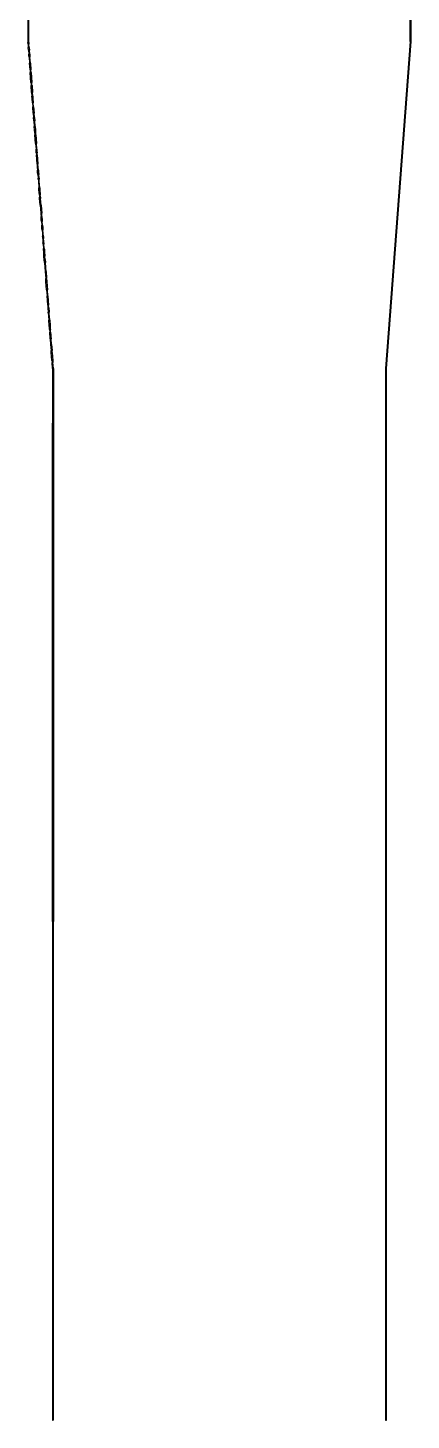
# Model space of a CAD drawing. Header units: metres. Extents: x 2 to 41.4, y 0.9 to 39.
# Drawn here: x 2.025 to 2.377, y 6.113 to 7.39 of the extents above; entities that cross this region are included whole.
import ezdxf

# ---------------------------------------------------------------- set-up
doc = ezdxf.new("R2010")
doc.units = ezdxf.units.M
doc.layers.add('BSA_MATERIAL_SECTION', color=7, linetype='Continuous')

msp = doc.modelspace()

# ---------------------------------------------------------------- linework, layer by layer
at = {"layer": 'BSA_MATERIAL_SECTION'}
for p, q in [((2.3758, 7.3777), (2.3758, 7.4277)), ((2.3766, 7.3777), (2.3766, 7.4277)), ((2.025, 7.4027), (2.025, 7.3777)), ((2.0258, 7.3777), (2.0258, 7.4027)), ((2.025, 7.3777), (2.025, 7.3777)), ((2.025, 7.3777), (2.025, 7.3777)), ((2.025, 7.3776), (2.025, 7.3777)), ((2.025, 7.3776), (2.0251, 7.3767)), ((2.025, 7.3776), (2.025, 7.3776)), ((2.0252, 7.3751), (2.0251, 7.3767)), ((2.0252, 7.3751), (2.0254, 7.3721)), ((2.0256, 7.3697), (2.0254, 7.3721)), ((2.0256, 7.3697), (2.0259, 7.3662)), ((2.0258, 7.3777), (2.0258, 7.3777)), ((2.0258, 7.3777), (2.0258, 7.3776)), ((2.0258, 7.3777), (2.0258, 7.3777)), ((2.0258, 7.3776), (2.0258, 7.3776)), ((2.0259, 7.3767), (2.0258, 7.3776)), ((2.0259, 7.3767), (2.026, 7.3751)), ((2.0262, 7.3721), (2.026, 7.3751)), ((2.0262, 7.3721), (2.0264, 7.3697)), ((2.0267, 7.3662), (2.0264, 7.3697)), ((2.3758, 7.3777), (2.3532, 7.0777)), ((2.354, 7.0777), (2.3766, 7.3777)), ((2.026, 7.3649), (2.0259, 7.3662)), ((2.0261, 7.3634), (2.026, 7.3649)), ((2.0261, 7.3634), (2.0265, 7.3577)), ((2.027, 7.3516), (2.0265, 7.3577)), ((2.0267, 7.3662), (2.0268, 7.3649)), ((2.0268, 7.3649), (2.0269, 7.3634)), ((2.0273, 7.3577), (2.0269, 7.3634)), ((2.0273, 7.3577), (2.0278, 7.3516)), ((2.027, 7.3516), (2.0271, 7.3494)), ((2.0278, 7.3402), (2.0271, 7.3494)), ((2.0279, 7.3494), (2.0278, 7.3516)), ((2.0279, 7.3494), (2.0286, 7.3402)), ((2.0278, 7.3402), (2.028, 7.3386)), ((2.028, 7.3386), (2.0281, 7.3372)), ((2.0285, 7.331), (2.0281, 7.3372)), ((2.0285, 7.331), (2.0288, 7.3277)), ((2.0288, 7.3386), (2.0286, 7.3402)), ((2.0289, 7.3372), (2.0288, 7.3386)), ((2.0289, 7.3372), (2.0293, 7.331)), ((2.0296, 7.3277), (2.0293, 7.331)), ((2.0289, 7.3255), (2.0288, 7.3277)), ((2.0292, 7.3214), (2.0289, 7.3255)), ((2.0292, 7.3214), (2.0295, 7.3177)), ((2.0299, 7.3121), (2.0295, 7.3177)), ((2.0296, 7.3277), (2.0297, 7.3255)), ((2.0297, 7.3255), (2.03, 7.3214)), ((2.0303, 7.3177), (2.03, 7.3214)), ((2.0303, 7.3177), (2.0307, 7.3121)), ((2.0299, 7.3121), (2.0302, 7.3081)), ((2.0305, 7.305), (2.0302, 7.3081)), ((2.0305, 7.305), (2.0309, 7.2996)), ((2.031, 7.3081), (2.0307, 7.3121)), ((2.031, 7.3081), (2.0313, 7.305)), ((2.0317, 7.2996), (2.0313, 7.305)), ((2.0311, 7.2967), (2.0309, 7.2996)), ((2.0313, 7.2936), (2.0311, 7.2967)), ((2.0313, 7.2936), (2.0314, 7.2928)), ((2.0314, 7.2928), (2.0315, 7.292)), ((2.0321, 7.284), (2.0315, 7.292)), ((2.0317, 7.2996), (2.0319, 7.2967)), ((2.0319, 7.2967), (2.0321, 7.2936)), ((2.0322, 7.2928), (2.0321, 7.2936)), ((2.0323, 7.292), (2.0322, 7.2928)), ((2.0323, 7.292), (2.0329, 7.284)), ((2.0321, 7.284), (2.0325, 7.2788)), ((2.0326, 7.2773), (2.0325, 7.2788)), ((2.0333, 7.2788), (2.0329, 7.284)), ((2.0333, 7.2788), (2.0334, 7.2773)), ((2.0327, 7.2756), (2.0326, 7.2773)), ((2.0327, 7.2756), (2.0328, 7.2737)), ((2.0331, 7.2699), (2.0328, 7.2737)), ((2.0335, 7.2652), (2.0331, 7.2699)), ((2.0334, 7.2773), (2.0335, 7.2756)), ((2.0336, 7.2737), (2.0335, 7.2756)), ((2.0336, 7.2737), (2.0339, 7.2699)), ((2.0339, 7.2699), (2.0343, 7.2652)), ((2.0335, 7.2652), (2.0337, 7.2625)), ((2.0337, 7.2625), (2.0339, 7.2598)), ((2.034, 7.2579), (2.0339, 7.2598)), ((2.0342, 7.2558), (2.034, 7.2579)), ((2.0342, 7.2558), (2.0345, 7.2522)), ((2.0345, 7.2625), (2.0343, 7.2652)), ((2.0347, 7.2598), (2.0345, 7.2625)), ((2.0347, 7.2598), (2.0348, 7.2579)), ((2.0348, 7.2579), (2.035, 7.2558)), ((2.0353, 7.2522), (2.035, 7.2558)), ((2.0345, 7.2514), (2.0345, 7.2522)), ((2.0345, 7.2514), (2.0347, 7.2496)), ((2.0347, 7.2496), (2.0351, 7.2436)), ((2.0352, 7.2418), (2.0351, 7.2436)), ((2.0356, 7.2369), (2.0352, 7.2418)), ((2.0353, 7.2522), (2.0353, 7.2514)), ((2.0355, 7.2496), (2.0353, 7.2514)), ((2.0359, 7.2436), (2.0355, 7.2496)), ((2.0359, 7.2436), (2.036, 7.2418)), ((2.036, 7.2418), (2.0364, 7.2369)), ((2.0356, 7.2369), (2.0357, 7.2356)), ((2.0357, 7.2356), (2.0357, 7.2355)), ((2.0357, 7.2355), (2.0358, 7.235)), ((2.0358, 7.234), (2.0358, 7.235)), ((2.0358, 7.2337), (2.0358, 7.234)), ((2.0363, 7.2277), (2.0358, 7.2337)), ((2.0363, 7.2277), (2.0369, 7.2201)), ((2.0365, 7.2356), (2.0364, 7.2369)), ((2.0365, 7.2355), (2.0365, 7.2356)), ((2.0366, 7.235), (2.0365, 7.2355)), ((2.0366, 7.235), (2.0366, 7.234)), ((2.0366, 7.234), (2.0366, 7.2337)), ((2.0371, 7.2277), (2.0366, 7.2337)), ((2.0371, 7.2277), (2.0377, 7.2201)), ((2.0369, 7.2201), (2.0369, 7.2194)), ((2.0369, 7.2194), (2.0371, 7.2173)), ((2.0373, 7.2141), (2.0371, 7.2173)), ((2.0377, 7.2194), (2.0377, 7.2201)), ((2.0379, 7.2173), (2.0377, 7.2194)), ((2.0379, 7.2173), (2.0381, 7.2141)), ((2.0374, 7.2125), (2.0373, 7.2141)), ((2.0374, 7.2125), (2.0377, 7.2092)), ((2.0378, 7.2073), (2.0377, 7.2092)), ((2.0379, 7.2062), (2.0378, 7.2073)), ((2.038, 7.2047), (2.0379, 7.2062)), ((2.038, 7.2047), (2.0383, 7.2017)), ((2.0381, 7.2141), (2.0382, 7.2125)), ((2.0385, 7.2092), (2.0382, 7.2125)), ((2.0385, 7.2092), (2.0386, 7.2073)), ((2.0386, 7.2073), (2.0387, 7.2062)), ((2.0387, 7.2062), (2.0388, 7.2047)), ((2.0393, 7.199), (2.0388, 7.2047)), ((2.0383, 7.2017), (2.0385, 7.199)), ((2.0386, 7.1978), (2.0385, 7.199)), ((2.0386, 7.197), (2.0386, 7.1978)), ((2.0386, 7.197), (2.0388, 7.1944)), ((2.0388, 7.1944), (2.0389, 7.1931)), ((2.039, 7.1919), (2.0389, 7.1931)), ((2.039, 7.1919), (2.0393, 7.1877)), ((2.0393, 7.199), (2.0394, 7.1978)), ((2.0394, 7.1978), (2.0394, 7.197)), ((2.0396, 7.1944), (2.0394, 7.197)), ((2.0397, 7.1931), (2.0396, 7.1944)), ((2.0397, 7.1931), (2.0398, 7.1919)), ((2.0401, 7.1877), (2.0398, 7.1919)), ((2.0394, 7.1871), (2.0393, 7.1877)), ((2.0396, 7.1843), (2.0394, 7.1871)), ((2.0396, 7.1843), (2.0396, 7.1839)), ((2.0396, 7.1839), (2.0396, 7.1839)), ((2.0397, 7.1821), (2.0396, 7.1839)), ((2.0398, 7.1807), (2.0397, 7.1821)), ((2.0398, 7.1807), (2.0398, 7.1806)), ((2.0401, 7.1777), (2.0398, 7.1806)), ((2.0401, 7.1877), (2.0402, 7.1871)), ((2.0403, 7.1749), (2.0401, 7.1777)), ((2.0402, 7.1871), (2.0404, 7.1843)), ((2.0404, 7.1839), (2.0404, 7.1843)), ((2.0404, 7.1839), (2.0404, 7.1839)), ((2.0404, 7.1839), (2.0405, 7.1821)), ((2.0405, 7.1821), (2.0406, 7.1807)), ((2.0406, 7.1806), (2.0406, 7.1807)), ((2.0409, 7.1777), (2.0406, 7.1806)), ((2.0409, 7.1777), (2.0411, 7.1749)), ((2.0403, 7.1749), (2.0406, 7.1703)), ((2.0406, 7.1703), (2.0409, 7.1666)), ((2.0409, 7.1666), (2.0414, 7.1604)), ((2.0414, 7.1703), (2.0411, 7.1749)), ((2.0417, 7.1666), (2.0414, 7.1703)), ((2.0417, 7.1666), (2.0422, 7.1604)), ((2.0415, 7.1592), (2.0414, 7.1604)), ((2.0416, 7.1573), (2.0415, 7.1592)), ((2.0419, 7.1536), (2.0416, 7.1573)), ((2.0422, 7.1499), (2.0419, 7.1536)), ((2.0423, 7.1592), (2.0422, 7.1604)), ((2.0423, 7.1592), (2.0424, 7.1573)), ((2.0424, 7.1573), (2.0427, 7.1536)), ((2.0427, 7.1536), (2.043, 7.1499)), ((2.0422, 7.1499), (2.0426, 7.1444)), ((2.0432, 7.136), (2.0426, 7.1444)), ((2.0434, 7.1444), (2.043, 7.1499)), ((2.0434, 7.1444), (2.044, 7.136)), ((2.0432, 7.136), (2.0434, 7.1333)), ((2.0434, 7.1333), (2.0437, 7.1296)), ((2.0438, 7.1277), (2.0437, 7.1296)), ((2.0438, 7.1277), (2.044, 7.1259)), ((2.0442, 7.1333), (2.044, 7.136)), ((2.044, 7.1259), (2.0443, 7.1222)), ((2.0442, 7.1333), (2.0445, 7.1296)), ((2.0446, 7.1277), (2.0445, 7.1296)), ((2.0448, 7.1259), (2.0446, 7.1277)), ((2.0451, 7.1222), (2.0448, 7.1259)), ((2.0446, 7.1172), (2.0443, 7.1222)), ((2.0448, 7.1147), (2.0446, 7.1172)), ((2.0449, 7.1135), (2.0448, 7.1147)), ((2.0449, 7.1135), (2.0451, 7.111)), ((2.0451, 7.1222), (2.0454, 7.1172)), ((2.0454, 7.1172), (2.0456, 7.1147)), ((2.0456, 7.1147), (2.0457, 7.1135)), ((2.0459, 7.111), (2.0457, 7.1135)), ((2.0453, 7.1086), (2.0451, 7.111)), ((2.0454, 7.1073), (2.0453, 7.1086)), ((2.0456, 7.1049), (2.0454, 7.1073)), ((2.0456, 7.1049), (2.0459, 7.0999)), ((2.0459, 7.111), (2.0461, 7.1086)), ((2.0459, 7.0999), (2.0464, 7.0944)), ((2.0461, 7.1086), (2.0462, 7.1073)), ((2.0462, 7.1073), (2.0464, 7.1049)), ((2.0467, 7.0999), (2.0464, 7.1049)), ((2.0467, 7.0999), (2.0472, 7.0944)), ((2.0465, 7.0925), (2.0464, 7.0944)), ((2.0468, 7.0888), (2.0465, 7.0925)), ((2.047, 7.0851), (2.0468, 7.0888)), ((2.0473, 7.0925), (2.0472, 7.0944)), ((2.0473, 7.0925), (2.0476, 7.0888)), ((2.0476, 7.0888), (2.0478, 7.0851)), ((2.047, 7.0851), (2.0472, 7.0833)), ((2.0476, 7.0777), (2.0472, 7.0833)), ((2.0476, 7.0777), (2.0476, 7.0277)), ((2.0478, 7.0851), (2.048, 7.0833)), ((2.0484, 7.0777), (2.048, 7.0833)), ((2.0484, 7.0777), (2.0484, 7.0277)), ((2.3532, 7.0777), (2.3532, 7.0277)), ((2.354, 7.0277), (2.354, 7.0777)), ((2.0476, 7.0277), (2.048, 7.0277)), ((2.0476, 6.5705), (2.0476, 7.0277)), ((2.048, 7.0277), (2.0476, 7.0277)), ((2.0484, 7.0277), (2.048, 7.0277)), ((2.048, 7.0277), (2.0484, 7.0277)), ((2.0484, 7.0277), (2.0484, 6.5705)), ((2.3532, 7.0277), (2.354, 7.0277)), ((2.3532, 7.0277), (2.3532, 6.1133)), ((2.354, 7.0277), (2.3532, 7.0277)), ((2.354, 6.1133), (2.354, 7.0277)), ((2.0476, 6.5705), (2.0476, 6.1133)), ((2.0484, 6.1133), (2.0484, 6.5705)), ((2.0476, 6.1133), (2.048, 6.1133)), ((2.0484, 6.1133), (2.048, 6.1133)), ((2.3532, 6.1133), (2.354, 6.1133))]:
    msp.add_line(p, q, dxfattribs=at)

doc.saveas('drawing.dxf')
